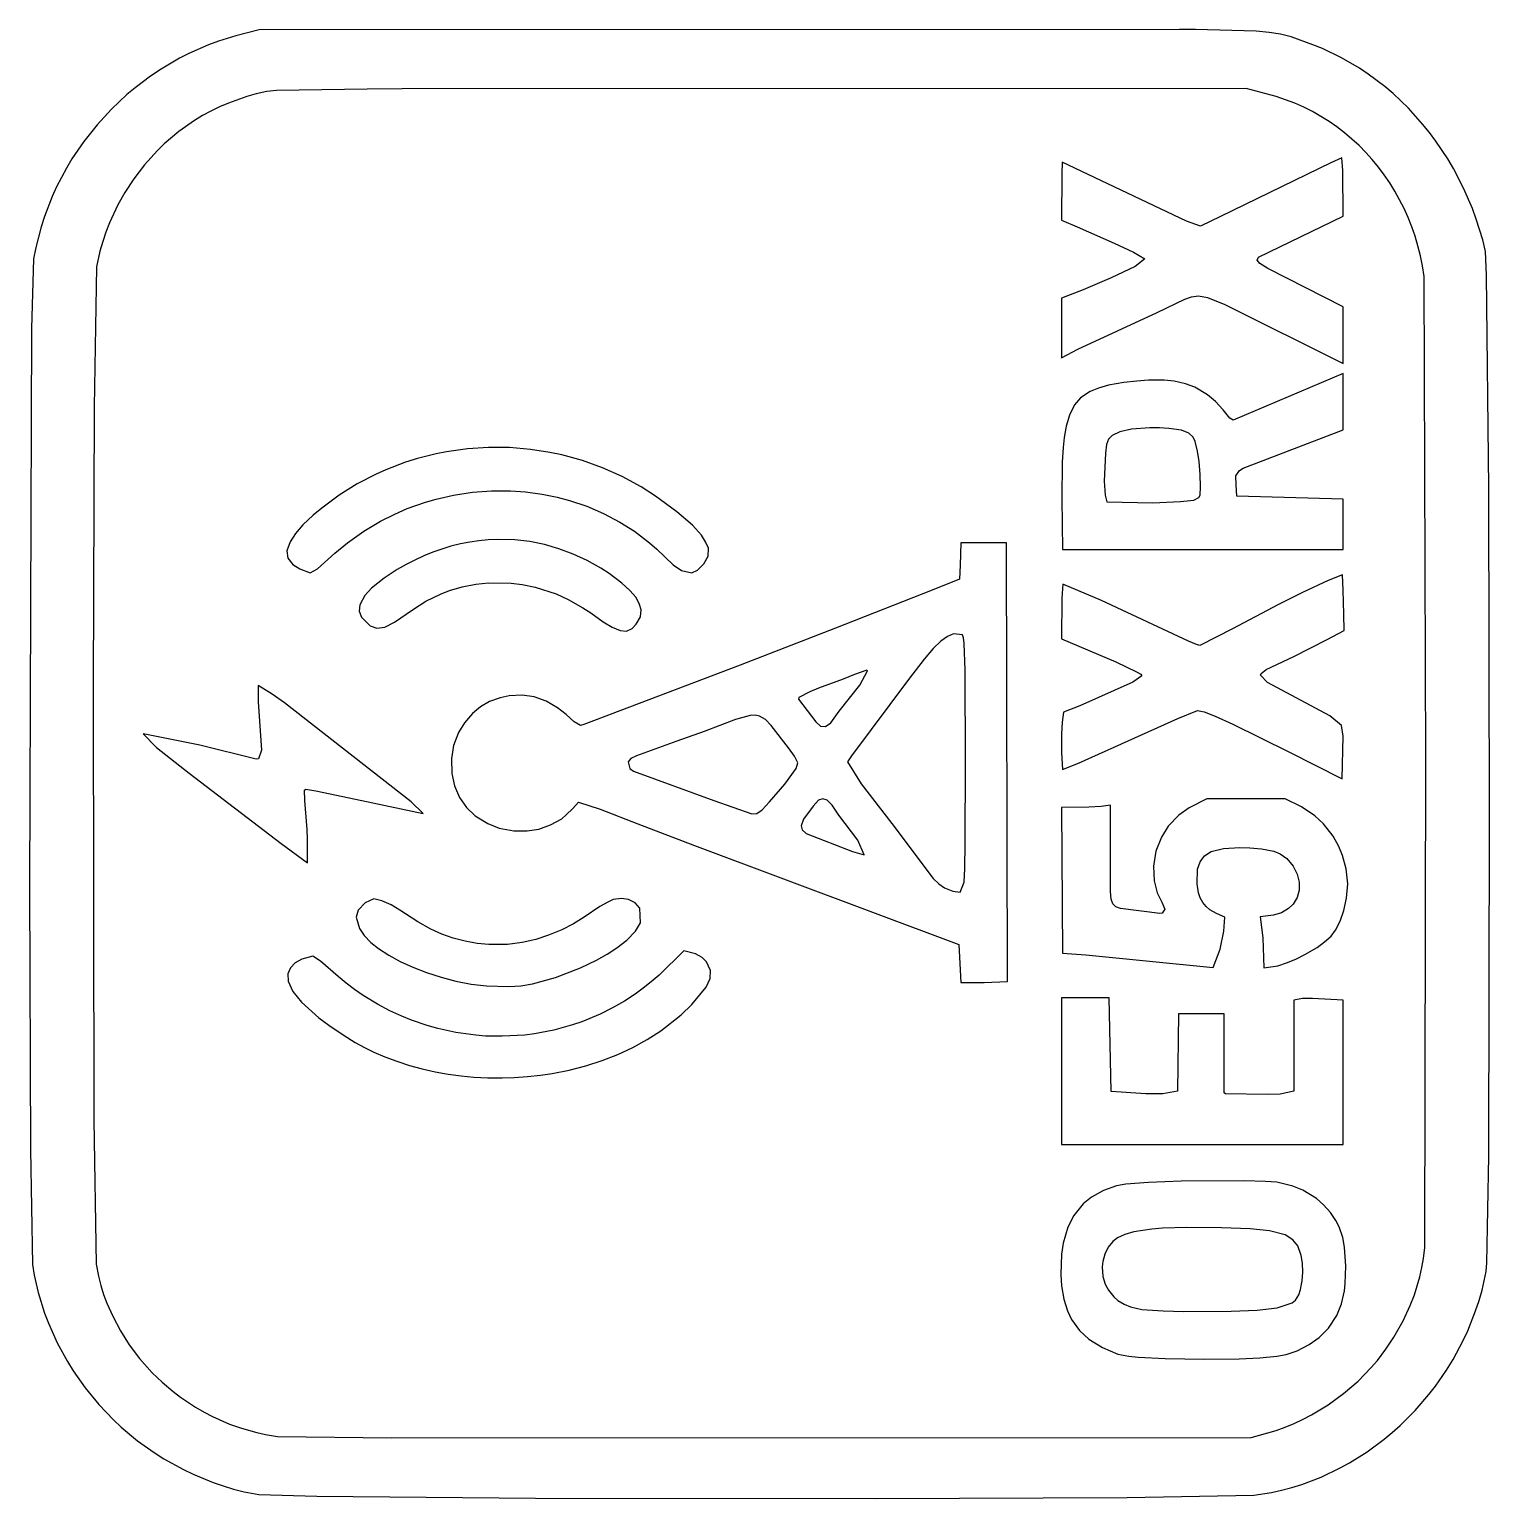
# Model space of a CAD drawing. Header units: metres. Extents: x -39.6 to 42.8, y -41.5 to 41.4.
import ezdxf

# ---------------------------------------------------------------- set-up
doc = ezdxf.new("R2010")
doc.units = ezdxf.units.M

msp = doc.modelspace()

# ---------------------------------------------------------------- linework, layer by layer
for points in [[(-26.6759, 41.347), (-28.0074, 41.0105), (-28.9668, 40.7103), (-29.5352, 40.4984), (-30.6419, 40.0117), (-31.1792, 39.7364), (-32.2185, 39.1274), (-32.8169, 38.725), (-33.6824, 38.0747), (-34.1427, 37.6887), (-35.0191, 36.8679), (-35.8321, 35.9851), (-36.5782, 35.0456), (-37.2445, 34.0669), (-37.5613, 33.5402), (-38.1206, 32.4781), (-38.3694, 31.9316), (-38.8036, 30.8107), (-38.9883, 30.2355), (-39.2874, 29.0693), (-39.4085, 28.4224), (-39.521, 24.4933), (-39.648, -7.015), (-39.587, -21.8433), (-39.4667, -28.302), (-39.3745, -28.9058), (-39.1461, -29.8875), (-38.7853, -31.0469), (-38.5711, -31.617), (-38.0785, -32.7206), (-37.503, -33.7795), (-37.174, -34.3103), (-36.4953, -35.2761), (-35.7358, -36.2017), (-34.9048, -37.0712), (-34.4665, -37.4819), (-33.5425, -38.2523), (-32.6151, -38.9177), (-32.0521, -39.2761), (-30.9533, -39.883), (-30.4039, -40.144), (-29.2754, -40.6063), (-28.7091, -40.8005), (-28.1206, -40.9767), (-27.5192, -41.1314), (-26.7082, -41.2815), (-23.4248, -41.376), (-11.0891, -41.486), (8.0982, -41.517), (22.2912, -41.459), (29.4419, -41.3277), (30.4338, -41.1777), (31.0127, -41.0483), (31.5848, -40.8951), (32.1506, -40.718), (33.2508, -40.298), (34.3203, -39.789), (34.8386, -39.5034), (35.8418, -38.8723), (36.7973, -38.1665), (37.2554, -37.7867), (37.7003, -37.3906), (38.5455, -36.5464), (39.3289, -35.6417), (39.6955, -35.1671), (40.3154, -34.2715), (40.6904, -33.6638), (41.26, -32.6004), (41.5148, -32.0521), (41.962, -30.9254), (42.1531, -30.348), (42.3218, -29.7597), (42.5612, -28.7043), (42.6009, -28.2097), (42.704, -22.2), (42.751, -3.337), (42.699, 15.5063), (42.575, 27.5009), (42.5241, 28.8285), (42.3629, 29.4983), (41.9973, 30.6656), (41.7777, 31.2594), (41.2788, 32.4129), (40.706, 33.516), (40.3835, 34.0624), (39.7144, 35.0664), (39.3501, 35.5536), (38.9703, 36.0257), (38.1646, 36.9195), (37.3, 37.7456), (36.8402, 38.137), (35.9008, 38.8472), (35.409, 39.1747), (34.3879, 39.7718), (33.328, 40.281), (32.7779, 40.5041), (31.5468, 40.939), (30.9505, 41.102), (30.3103, 41.1987), (29.5813, 41.2598), (26.1597, 41.361), (25.2537, 41.368)], [(33.69, 36.1719), (33.2279, 36.461), (32.751, 36.7294), (32.2603, 36.9762), (31.757, 37.2004), (31.2397, 37.402), (30.7135, 37.5793), (29.0052, 38.029), (-18.6074, 38.011), (-20.5848, 37.999), (-25.7002, 37.9192), (-26.2567, 37.8623), (-26.8561, 37.727), (-27.3857, 37.5792), (-28.4207, 37.2128), (-28.9173, 36.9973), (-29.4032, 36.7602), (-29.8772, 36.5016), (-30.3355, 36.2235), (-31.2198, 35.6024), (-32.0369, 34.9125), (-32.4244, 34.5387), (-33.1541, 33.735), (-33.7551, 32.9442), (-34.254, 32.1692), (-34.6571, 31.4641), (-35.1239, 30.4576), (-35.328, 29.9325), (-35.5103, 29.3967), (-35.6693, 28.8528), (-35.8694, 27.971), (-35.997, 20.0661), (-36.049, 4.2669), (-36.003, -20.1614), (-35.8853, -28.2975), (-35.7549, -28.9764), (-35.618, -29.4918), (-35.4568, -29.9959), (-35.2748, -30.4893), (-34.9404, -31.2328), (-34.4996, -32.0581), (-34.0128, -32.8439), (-33.4302, -33.6161), (-32.7144, -34.4205), (-32.1579, -34.9456), (-31.541, -35.4795), (-31.125, -35.7949), (-30.2765, -36.3599), (-29.788, -36.6415), (-29.3188, -36.8844), (-28.3478, -37.3103), (-27.67, -37.5382), (-26.8109, -37.79), (-26.3188, -37.8954), (-25.6405, -38.0072), (-19.1859, -38.079), (29.2949, -38.07), (30.7038, -37.6665), (31.2222, -37.4813), (31.7289, -37.2727), (32.2241, -37.0433), (32.7063, -36.7944), (33.6332, -36.2342), (34.5114, -35.5953), (35.3315, -34.8835), (36.0702, -34.1231), (36.419, -33.7166), (36.8896, -33.0911), (37.3543, -32.4158), (37.8797, -31.489), (38.2736, -30.6243), (38.5065, -30.0249), (38.6703, -29.5197), (38.8109, -29.0077), (38.9268, -28.488), (39.0181, -27.9639), (39.092, -27.3478), (39.149, 0.1698), (39.0511, 27.4201), (38.9571, 28.0217), (38.8419, 28.59), (38.703, 29.1486), (38.5415, 29.696), (38.3563, 30.2307), (38.1505, 30.7546), (37.9222, 31.2653), (37.6732, 31.7614), (37.4035, 32.2447), (37.1142, 32.7131), (36.8053, 33.1665), (36.4768, 33.6033), (36.1305, 34.0244), (35.7655, 34.4287), (35.384, 34.8151), (34.9849, 35.1828), (34.5689, 35.5319), (34.1372, 35.8623)], [(23.2943, 28.4305), (22.7404, 27.9859), (21.3895, 27.3507), (19.8065, 26.6812), (18.6012, 26.2085), (18.5954, 22.8474), (19.5132, 23.3274), (23.9937, 25.3883), (25.56, 26.153), (25.9336, 26.2828), (26.3271, 26.3272), (26.8401, 26.2441), (27.81, 25.8544), (34.492, 22.5259), (34.492, 25.7136), (30.2364, 27.8809), (29.7816, 28.1567), (29.6359, 28.3457), (29.7181, 28.5263), (34.4855, 30.8267), (34.476, 33.412), (34.4152, 34.117), (33.7887, 33.8404), (27.5736, 30.8054), (26.427, 30.2672), (25.6491, 30.5478), (18.6345, 33.8863), (18.603, 33.1727), (18.5956, 30.5977), (19.4773, 30.2311), (21.573, 29.307), (22.6604, 28.7945)], [(28.4943, 15.037), (28.4439, 15.6779), (28.4386, 16.1859), (28.6368, 16.492), (28.8354, 16.6069), (34.492, 18.7755), (34.492, 21.9573), (28.2859, 19.3192), (28.095, 19.4301), (27.7175, 19.9038), (27.2825, 20.3698), (26.8302, 20.7559), (26.1138, 21.1862), (25.5877, 21.3796), (24.9468, 21.5169), (24.3938, 21.571), (23.5067, 21.571), (22.8383, 21.5222), (22.1049, 21.4381), (21.2513, 21.2934), (20.6882, 21.1363), (20.2042, 20.9331), (19.6721, 20.5802), (19.3334, 20.1838), (19.0413, 19.608), (18.8579, 18.9824), (18.7468, 18.3448), (18.6876, 17.7896), (18.6371, 16.9479), (18.619, 14.8778), (18.6491, 12.031), (34.492, 12.031), (34.492, 14.8726)], [(21.2364, 18.2431), (21.1409, 17.9581), (21.0784, 17.469), (21.0093, 15.8793), (21.0614, 15.0978), (21.1535, 14.7244), (23.7412, 14.6651), (25.3056, 14.7295), (26.068, 14.8156), (26.3497, 14.9609), (26.4092, 15.0987), (26.4447, 15.5548), (26.4163, 16.2598), (26.3571, 16.9848), (26.2743, 17.5678), (26.1431, 18.1217), (26.0194, 18.3592), (25.7835, 18.5893), (25.3609, 18.7669), (24.6546, 18.8547), (24.1185, 18.887), (23.5703, 18.884), (22.5425, 18.8145), (21.8783, 18.6611), (21.4564, 18.4599)], [(-23.806, 10.7088), (-23.381, 10.9352), (-22.4059, 11.8209), (-21.6941, 12.4103), (-20.7767, 13.0623), (-19.8266, 13.6291), (-19.0262, 14.0218), (-18.3216, 14.3362), (-17.2917, 14.7025), (-16.703, 14.8723), (-15.7095, 15.0994), (-14.6493, 15.2621), (-13.5665, 15.344), (-12.4979, 15.344), (-11.6469, 15.277), (-10.7153, 15.1545), (-9.8597, 14.9872), (-9.1615, 14.7957), (-8.1926, 14.4681), (-7.2494, 14.0634), (-6.3306, 13.5769), (-5.5086, 13.0549), (-4.6619, 12.4063), (-4.2506, 12.045), (-3.3223, 11.1702), (-2.846, 10.8394), (-2.2747, 10.711), (-1.9457, 10.863), (-1.5821, 11.2197), (-1.3396, 11.6439), (-1.3345, 12.1096), (-1.4944, 12.4679), (-1.7214, 12.8429), (-2.2351, 13.3983), (-3.1055, 14.1437), (-4.3247, 15.0409), (-5.1281, 15.5553), (-6.2021, 16.1403), (-7.3092, 16.6366), (-8.4446, 17.0448), (-9.6028, 17.3634), (-10.2769, 17.5058), (-11.3673, 17.6757), (-12.5558, 17.7739), (-13.7455, 17.7851), (-14.9334, 17.7081), (-16.1112, 17.5433), (-16.6949, 17.4282), (-17.7482, 17.1616), (-18.4172, 16.9542), (-19.5334, 16.5299), (-20.081, 16.2852), (-21.1471, 15.7309), (-22.1765, 15.0906), (-23.1537, 14.3672), (-23.6267, 13.9717), (-24.2132, 13.4209), (-24.6356, 12.9361), (-24.9402, 12.4578), (-25.1148, 11.9572), (-25.0569, 11.5429), (-24.7897, 11.1891), (-24.3779, 10.9376)], [(-20.0428, 7.5881), (-19.5893, 7.6515), (-19.0379, 7.931), (-18.0381, 8.6318), (-17.2718, 9.1033), (-16.455, 9.498), (-15.9446, 9.7041), (-15.2173, 9.9228), (-14.4564, 10.0761), (-13.7317, 10.1548), (-12.4705, 10.1352), (-11.8463, 10.0604), (-11.1149, 9.9085), (-9.9274, 9.5163), (-9.2516, 9.214), (-8.4084, 8.7447), (-7.9743, 8.4611), (-7.2721, 7.9536), (-6.7709, 7.6451), (-6.3181, 7.46), (-5.956, 7.4226), (-5.6398, 7.5615), (-5.4047, 7.8136), (-5.1547, 8.2252), (-5.1204, 8.6256), (-5.2113, 8.9216), (-5.416, 9.31), (-5.7604, 9.7218), (-6.2119, 10.1318), (-6.9392, 10.6706), (-7.3966, 10.9653), (-8.1715, 11.403), (-8.9638, 11.7717), (-9.7707, 12.0722), (-10.5892, 12.3046), (-11.4171, 12.4688), (-12.2519, 12.5647), (-13.2378, 12.5911), (-13.7581, 12.5676), (-14.2779, 12.5176), (-14.7977, 12.4422), (-15.3144, 12.3403), (-15.8569, 12.2059), (-16.3711, 12.0512), (-16.8817, 11.8711), (-17.3904, 11.6656), (-17.8947, 11.4328), (-18.3946, 11.1757), (-18.8944, 10.8887), (-19.626, 10.4135), (-20.348, 9.8386), (-20.7121, 9.44), (-21.0096, 8.9114), (-21.0335, 8.5448), (-20.8977, 8.2053), (-20.4222, 7.7229)], [(-8.3517, 2.1481), (-8.5545, 2.0911), (-8.9044, 2.3034), (-9.3606, 2.7115), (-9.8392, 3.0859), (-10.484, 3.4763), (-11.1663, 3.7087), (-11.8333, 3.8179), (-12.5651, 3.7768), (-13.09, 3.6676), (-13.6845, 3.4431), (-14.1916, 3.1457), (-14.6492, 2.7717), (-15.101, 2.2454), (-15.4376, 1.7002), (-15.7082, 0.9705), (-15.8285, 0.2385), (-15.8044, -0.6131), (-15.6608, -1.3121), (-15.3816, -1.9641), (-14.9839, -2.5277), (-14.4856, -2.9983), (-13.7825, -3.4338), (-13.1333, -3.685), (-12.3078, -3.8428), (-11.5661, -3.8491), (-10.9066, -3.7448), (-10.2356, -3.5152), (-9.611, -3.1613), (-9.3565, -2.9501), (-8.979, -2.586), (-8.6563, -2.2369), (-7.4358, -2.6226), (-5.3142, -3.4575), (-2.1147, -4.6771), (12.7946, -10.2615), (12.9138, -12.403), (14.2295, -12.403), (15.5374, -12.3442), (15.4805, 12.407), (12.9107, 12.407), (12.8742, 11.1425), (12.8295, 10.3467), (11.2994, 9.739), (5.8471, 7.5872), (0.4653, 5.4987)], [(29.8268, 4.9358), (29.8618, 5.0347), (30.1416, 5.2508), (31.696, 5.9964), (33.589, 6.9424), (34.5459, 7.4559), (34.5239, 8.3767), (34.4919, 9.73), (34.4431, 10.5889), (33.6418, 10.2782), (32.1889, 9.6061), (30.8422, 8.9257), (28.2379, 7.5496), (26.3933, 6.6109), (26.2136, 6.6659), (25.7622, 6.8634), (20.8447, 9.1436), (18.6761, 10.0798), (18.609, 9.2847), (18.6016, 6.9836), (21.6678, 5.6876), (22.8264, 5.133), (23.0636, 4.9879), (23.1298, 4.8943), (22.6137, 4.5505), (19.6223, 3.1984), (18.712, 2.8419), (18.6297, 2.2824), (18.598, 1.6248), (18.598, 0.5781), (18.6546, -0.386), (19.5474, -0.028), (25.1498, 2.5007), (26.2687, 2.9408), (26.6367, 2.8721), (27.2627, 2.6199), (28.2608, 2.172), (31.4296, 0.6101), (34.4387, -0.9143), (34.4863, 1.503), (34.3839, 2.1023), (33.741, 2.6495), (30.2099, 4.5197)], [(12.8657, -7.2978), (13.1018, -6.7316), (13.1371, -5.9649), (13.159, -4.5521), (13.173, 0.0029), (13.152, 5.2274), (13.1044, 6.7296), (13.0631, 7.04), (13.0102, 7.2053), (12.4925, 7.2618), (12.1513, 7.127), (11.7745, 6.8578), (11.3474, 6.4325), (10.842, 5.8317), (10.0204, 4.7592), (6.7434, 0.3875), (6.518, 0.0486), (7.2955, -1.1948), (9.0161, -3.4348), (11.3549, -6.529), (11.6653, -6.8365), (11.9838, -7.0568), (12.4533, -7.2551)], [(7.6106, 5.2198), (6.907, 4.9809), (6.2796, 4.717), (4.8805, 4.198), (4.3934, 3.9935), (3.7632, 3.6705), (3.7438, 3.5858), (4.7255, 2.2977), (4.9986, 2.0612), (5.2688, 2.0321), (5.5741, 2.2537), (6.0392, 2.9064), (7.2093, 4.3745), (7.6407, 5.1794)], [(-26.7242, 0.2259), (-26.842, 0.2069), (-30.0382, 0.9829), (-33.2205, 1.6236), (-32.4731, 0.8618), (-30.6326, -0.583), (-25.4439, -4.5621), (-23.9544, -5.6506), (-23.953, -4.3104), (-23.9733, -3.762), (-24.1082, -2.1374), (-24.1219, -1.5473), (-24.0563, -1.4903), (-23.4746, -1.5837), (-20.8904, -2.1302), (-17.4341, -2.8728), (-18.0958, -2.2156), (-25.2557, 3.3766), (-25.9519, 3.8681), (-26.7406, 4.3519), (-26.734, 3.4375), (-26.5494, 0.7001)], [(-5.8508, 0.0478), (-5.76, -0.3271), (-5.5513, -0.4777), (-1.0194, -2.1388), (1.1222, -2.8919), (1.4057, -2.866), (1.6926, -2.6522), (2.12, -2.2113), (2.9748, -1.2101), (3.6126, -0.3326), (3.7213, -0.0172), (3.5298, 0.3585), (3.1907, 0.8294), (2.2135, 2.095), (1.8887, 2.4309), (1.5529, 2.6251), (1.3021, 2.6739), (1.018, 2.6585), (0.2034, 2.4288), (-1.5791, 1.7602), (-3.1194, 1.2078), (-5.3938, 0.3909), (-5.7051, 0.2336)], [(7.4535, -5.1992), (7.1028, -4.3773), (6.0217, -2.956), (5.6434, -2.4023), (5.3674, -2.1058), (5.1258, -2.0361), (4.8859, -2.1226), (4.571, -2.4446), (4.03, -3.1851), (3.8965, -3.5661), (3.9673, -3.7967), (4.1906, -4.0031), (6.8051, -5.0094)], [(24.2755, -8.4889), (24.1443, -8.5036), (21.9173, -8.2261), (21.6655, -8.1398), (21.4874, -7.9624), (21.3954, -7.7025), (21.349, -7.2638), (21.3648, -2.3913), (20.8264, -2.4728), (20.1377, -2.511), (18.5937, -2.5225), (18.6492, -10.7388), (19.9633, -10.8432), (27.1549, -11.5469), (27.5474, -10.5288), (27.7608, -9.5085), (27.808, -8.7073), (27.3482, -8.5145), (26.9677, -8.2939), (26.747, -8.107), (26.5603, -7.8804), (26.4245, -7.6325), (26.3318, -7.3455), (26.2446, -6.8257), (26.2719, -6.0101), (26.4093, -5.5901), (26.6695, -5.2543), (27.0474, -5.0158), (27.7356, -4.8377), (28.6591, -4.7892), (29.2122, -4.8068), (29.8814, -4.8576), (30.5674, -4.983), (30.9384, -5.1353), (31.3006, -5.4072), (31.6667, -5.8428), (31.8985, -6.2891), (32.0098, -6.7396), (32.0062, -7.1998), (31.8938, -7.6026), (31.6638, -7.9806), (31.407, -8.2259), (31.009, -8.4644), (30.5649, -8.5956), (29.8081, -8.6905), (29.9614, -9.8847), (30.0105, -11.5664), (30.7949, -11.4659), (31.3531, -11.2791), (31.8471, -11.0681), (32.3251, -10.8225), (33.0104, -10.4238), (33.4375, -10.1133), (33.8045, -9.7794), (34.0458, -9.4497), (34.3188, -8.9385), (34.5258, -8.3435), (34.6814, -7.634), (34.7408, -6.8424), (34.6542, -5.9906), (34.4427, -5.2379), (34.2389, -4.7237), (33.9149, -4.1477), (33.3729, -3.4555), (32.886, -3.0001), (32.1398, -2.4967), (31.2158, -2.039), (26.8018, -2.039), (25.8013, -2.5387), (25.2053, -2.9571), (24.614, -3.5862), (24.2327, -4.1935), (23.9203, -4.988), (23.7762, -5.8294), (23.8131, -6.6591), (23.9897, -7.3333), (24.2581, -7.8774), (24.4144, -8.2701)], [(-5.2052, -8.1991), (-5.4692, -7.9033), (-5.8414, -7.7167), (-6.2423, -7.6591), (-6.7026, -7.7217), (-7.0126, -7.8609), (-7.4501, -8.116), (-8.333, -8.7225), (-8.94, -9.085), (-9.6041, -9.4254), (-10.3472, -9.7342), (-11.0731, -9.968), (-11.8408, -10.1438), (-12.6763, -10.2481), (-13.7126, -10.2569), (-14.3742, -10.1956), (-15.0556, -10.0746), (-15.7276, -9.8949), (-16.3721, -9.666), (-16.9933, -9.3925), (-17.7359, -8.9834), (-18.7495, -8.3217), (-19.2344, -8.0279), (-19.767, -7.7854), (-20.2181, -7.6843), (-20.707, -7.9031), (-21.0914, -8.3183), (-21.2086, -8.7116), (-21.0172, -9.363), (-20.7553, -9.7525), (-20.3747, -10.1352), (-19.9455, -10.4771), (-19.3733, -10.8535), (-18.7214, -11.2115), (-18.0035, -11.5451), (-17.231, -11.8455), (-16.4177, -12.1082), (-15.576, -12.3252), (-14.7193, -12.4906), (-13.8593, -12.5976), (-12.5923, -12.6342), (-11.9248, -12.5837), (-11.2512, -12.4706), (-9.9646, -12.1223), (-8.5501, -11.5745), (-7.6529, -11.1396), (-7.0383, -10.7998), (-6.4997, -10.4527), (-5.9261, -10.0124), (-5.4411, -9.5061), (-5.1697, -9.0389)], [(-23.6443, -10.9225), (-24.2811, -11.0905), (-24.6424, -11.3004), (-24.9113, -11.5716), (-25.0668, -11.9137), (-25.0402, -12.3331), (-24.7742, -12.9062), (-24.29, -13.5107), (-23.3123, -14.3925), (-22.7496, -14.8156), (-21.9495, -15.3621), (-21.2586, -15.7825), (-20.7372, -16.064), (-20.2025, -16.3238), (-19.5941, -16.5874), (-18.9042, -16.8478), (-18.1993, -17.0767), (-17.4825, -17.2731), (-16.7558, -17.4371), (-16.0202, -17.5696), (-15.2778, -17.6707), (-14.5757, -17.7365), (-13.7831, -17.779), (-12.9717, -17.785), (-12.2859, -17.7638), (-11.5418, -17.7112), (-10.8029, -17.6283), (-10.1515, -17.5301), (-9.1894, -17.338), (-8.2474, -17.0952), (-7.3311, -16.8006), (-6.4435, -16.4551), (-5.5918, -16.0596), (-4.7789, -15.6151), (-4.0086, -15.1209), (-2.873, -14.2206), (-2.2761, -13.6431), (-1.4663, -12.6667), (-1.2312, -12.176), (-1.2188, -11.7192), (-1.4376, -11.2391), (-1.6831, -10.9887), (-2.0571, -10.7781), (-2.722, -10.6175), (-4.1157, -11.9869), (-4.5546, -12.367), (-5.0069, -12.7256), (-5.4712, -13.062), (-6.0716, -13.4518), (-6.738, -13.827), (-7.4354, -14.1875), (-8.4659, -14.6149), (-8.9922, -14.7959), (-10.0612, -15.091), (-11.1491, -15.2963), (-11.6971, -15.3657), (-12.9739, -15.4359), (-13.9108, -15.4211), (-14.4646, -15.379), (-15.5869, -15.223), (-16.6066, -15.0009), (-17.2017, -14.8332), (-18.0825, -14.5241), (-18.6251, -14.2992), (-19.3086, -13.9954), (-19.9957, -13.6233), (-20.8135, -13.1309), (-21.2951, -12.7987), (-21.7676, -12.4435), (-22.2293, -12.0667), (-23.2178, -11.1893)], [(21.3948, -18.5493), (21.2745, -13.263), (18.596, -13.263), (18.596, -21.533), (34.492, -21.533), (34.492, -13.4013), (32.7486, -13.2999), (32.187, -13.3124), (31.699, -13.395), (31.699, -18.5382), (30.9347, -18.7017), (30.2054, -18.7249), (27.8398, -18.6873), (27.779, -18.6258), (27.779, -14.176), (25.2016, -14.176), (25.1442, -18.5242), (24.302, -18.675), (23.3543, -18.677)], [(34.1284, -31.1894), (34.3978, -30.5356), (34.558, -29.7906), (34.5966, -29.3863), (34.6333, -28.4067), (34.558, -27.3341), (34.4749, -26.7813), (34.2627, -26.1827), (34.0798, -25.8338), (33.7778, -25.3694), (33.3833, -24.9359), (32.9798, -24.5927), (32.2137, -24.122), (31.6415, -23.8891), (30.7522, -23.674), (30.1093, -23.6192), (28.9201, -23.586), (25.3376, -23.612), (23.5003, -23.6803), (22.2319, -23.7693), (21.692, -23.8682), (20.9618, -24.1293), (20.2829, -24.5101), (19.8244, -24.8853), (19.2942, -25.5417), (18.9564, -26.2078), (18.6913, -27.1025), (18.5975, -27.7236), (18.5588, -28.8704), (18.6022, -29.5098), (18.7331, -30.2687), (18.9342, -30.9198), (19.1661, -31.4081), (19.6144, -32.0311), (20.1411, -32.5187), (20.9038, -32.9942), (21.7797, -33.3624), (22.3849, -33.4791), (22.9273, -33.5344), (24.4488, -33.6189), (26.6579, -33.656), (28.6122, -33.6259), (29.7846, -33.5716), (30.7408, -33.4855), (31.265, -33.3962), (31.8864, -33.173), (32.57, -32.8255), (33.1255, -32.4293), (33.6534, -31.9035)], [(31.8038, -30.3206), (31.9841, -30.0229), (32.0807, -29.7286), (32.1712, -29.2331), (32.2048, -28.741), (32.1904, -28.228), (32.1245, -27.7961), (31.9208, -27.2585), (31.6497, -26.9136), (31.2116, -26.6434), (30.3356, -26.4044), (29.2394, -26.2956), (27.6233, -26.235), (25.671, -26.217), (24.2911, -26.2567), (23.6985, -26.3117), (22.6653, -26.4608), (22.1632, -26.6118), (21.7555, -26.811), (21.4957, -27.009), (21.2266, -27.3364), (21.0443, -27.7274), (20.9319, -28.1345), (20.8948, -28.4498), (20.932, -28.9903), (21.0602, -29.4234), (21.2405, -29.7667), (21.5464, -30.1377), (21.7791, -30.3442), (22.1197, -30.5562), (22.492, -30.7), (23.1257, -30.8405), (24.3298, -30.9242), (25.4933, -30.957), (28.1719, -30.944), (29.6255, -30.8775), (30.7538, -30.7535), (31.6105, -30.4667)]]:
    msp.add_lwpolyline(points, close=True)

doc.saveas('drawing.dxf')
